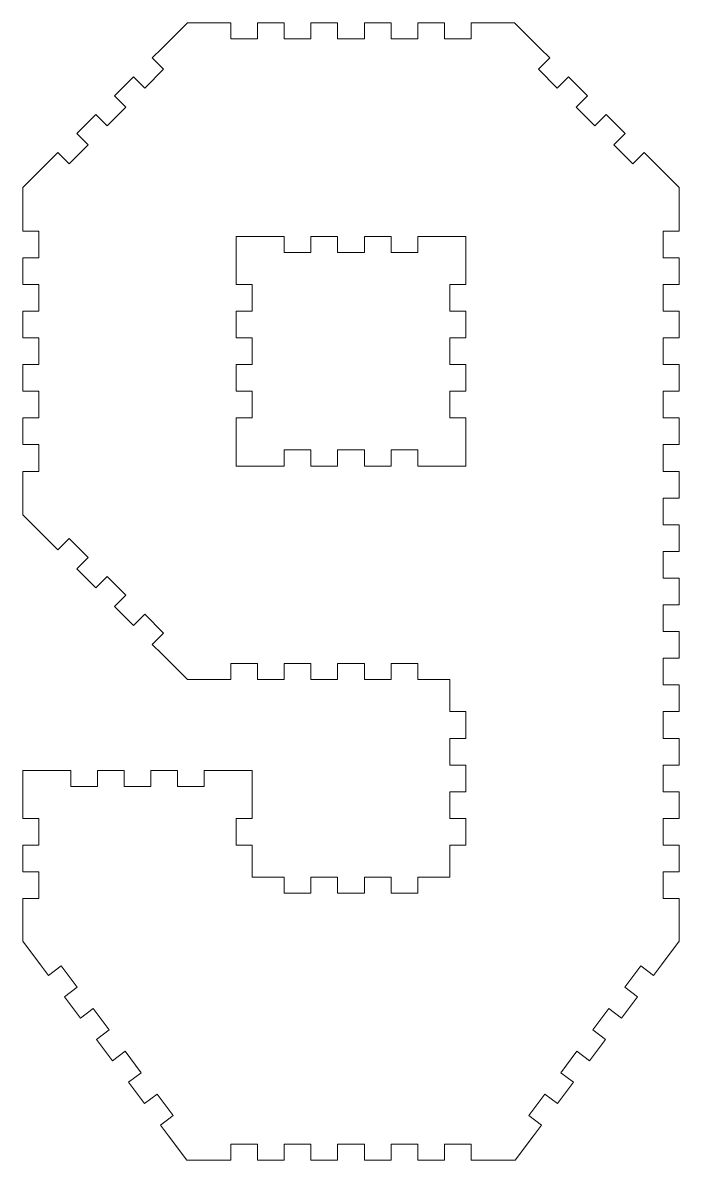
# Model space of a CAD drawing. Header units: centimetres. Extents: x -16 to 372, y -89 to 17.
# Drawn here: x 330.88 to 343.18, y -85.43 to -64.13 of the extents above; entities that cross this region are included whole.
import ezdxf

# ---------------------------------------------------------------- set-up
doc = ezdxf.new("R2010")
doc.units = ezdxf.units.CM
doc.header["$MEASUREMENT"] = 0
doc.layers.add('Capa 1', color=7, linetype='Continuous')

msp = doc.modelspace()

# ---------------------------------------------------------------- linework, layer by layer
at = {"layer": 'Capa 1', "color": 5, "lineweight": 9}
for points, knots in [([(333.96347, -64.12833), (333.96347, -64.12833), (333.48019, -64.6116), (333.48019, -64.6116), (333.48019, -64.6116), (333.48019, -64.6116), (333.30342, -64.78838), (333.30342, -64.78838), (333.30342, -64.78838), (333.30342, -64.78838), (333.51555, -65.00051), (333.51555, -65.00051), (333.51555, -65.00051), (333.51555, -65.00051), (333.162, -65.35407), (333.162, -65.35407), (333.162, -65.35407), (333.162, -65.35407), (332.94986, -65.14193), (332.94986, -65.14193), (332.94986, -65.14193), (332.94986, -65.14193), (332.77309, -65.31871), (332.77309, -65.31871), (332.77309, -65.31871), (332.77309, -65.31871), (332.59631, -65.49549), (332.59631, -65.49549), (332.59631, -65.49549), (332.59631, -65.49549), (332.80844, -65.70762), (332.80844, -65.70762), (332.80844, -65.70762), (332.80844, -65.70762), (332.45489, -66.06117), (332.45489, -66.06117), (332.45489, -66.06117), (332.45489, -66.06117), (332.24276, -65.84904), (332.24276, -65.84904), (332.24276, -65.84904), (332.24276, -65.84904), (332.06598, -66.02582), (332.06598, -66.02582), (332.06598, -66.02582), (332.06598, -66.02582), (331.8892, -66.20259), (331.8892, -66.20259), (331.8892, -66.20259), (331.8892, -66.20259), (332.10134, -66.41473), (332.10134, -66.41473), (332.10134, -66.41473), (332.10134, -66.41473), (331.74778, -66.76828), (331.74778, -66.76828), (331.74778, -66.76828), (331.74778, -66.76828), (331.53565, -66.55615), (331.53565, -66.55615), (331.53565, -66.55615), (331.53565, -66.55615), (331.35887, -66.73292), (331.35887, -66.73292), (331.35887, -66.73292), (331.35887, -66.73292), (330.8756, -67.2162), (330.8756, -67.2162)], [0, 0, 0, 0, 0.05555556, 0.05555556, 0.05555556, 0.05555556, 0.11111111, 0.11111111, 0.11111111, 0.11111111, 0.16666667, 0.16666667, 0.16666667, 0.16666667, 0.22222222, 0.22222222, 0.22222222, 0.22222222, 0.27777778, 0.27777778, 0.27777778, 0.27777778, 0.33333333, 0.33333333, 0.33333333, 0.33333333, 0.38888889, 0.38888889, 0.38888889, 0.38888889, 0.44444444, 0.44444444, 0.44444444, 0.44444444, 0.5, 0.5, 0.5, 0.5, 0.55555556, 0.55555556, 0.55555556, 0.55555556, 0.61111111, 0.61111111, 0.61111111, 0.61111111, 0.66666667, 0.66666667, 0.66666667, 0.66666667, 0.72222222, 0.72222222, 0.72222222, 0.72222222, 0.77777778, 0.77777778, 0.77777778, 0.77777778, 0.83333333, 0.83333333, 0.83333333, 0.83333333, 0.88888889, 0.88888889, 0.88888889, 0.88888889, 1, 1, 1, 1]), ([(340.08773, -64.12833), (340.08773, -64.12833), (339.5256, -64.12833), (339.5256, -64.12833), (339.5256, -64.12833), (339.5256, -64.12833), (339.2756, -64.12833), (339.2756, -64.12833), (339.2756, -64.12833), (339.2756, -64.12833), (339.2756, -64.42833), (339.2756, -64.42833), (339.2756, -64.42833), (339.2756, -64.42833), (338.7756, -64.42833), (338.7756, -64.42833), (338.7756, -64.42833), (338.7756, -64.42833), (338.7756, -64.12833), (338.7756, -64.12833), (338.7756, -64.12833), (338.7756, -64.12833), (338.5256, -64.12833), (338.5256, -64.12833), (338.5256, -64.12833), (338.5256, -64.12833), (338.2756, -64.12833), (338.2756, -64.12833), (338.2756, -64.12833), (338.2756, -64.12833), (338.2756, -64.42833), (338.2756, -64.42833), (338.2756, -64.42833), (338.2756, -64.42833), (337.7756, -64.42833), (337.7756, -64.42833), (337.7756, -64.42833), (337.7756, -64.42833), (337.7756, -64.12833), (337.7756, -64.12833), (337.7756, -64.12833), (337.7756, -64.12833), (337.5256, -64.12833), (337.5256, -64.12833), (337.5256, -64.12833), (337.5256, -64.12833), (337.2756, -64.12833), (337.2756, -64.12833), (337.2756, -64.12833), (337.2756, -64.12833), (337.2756, -64.42833), (337.2756, -64.42833), (337.2756, -64.42833), (337.2756, -64.42833), (336.7756, -64.42833), (336.7756, -64.42833), (336.7756, -64.42833), (336.7756, -64.42833), (336.7756, -64.12833), (336.7756, -64.12833), (336.7756, -64.12833), (336.7756, -64.12833), (336.5256, -64.12833), (336.5256, -64.12833), (336.5256, -64.12833), (336.5256, -64.12833), (336.2756, -64.12833), (336.2756, -64.12833), (336.2756, -64.12833), (336.2756, -64.12833), (336.2756, -64.42833), (336.2756, -64.42833), (336.2756, -64.42833), (336.2756, -64.42833), (335.7756, -64.42833), (335.7756, -64.42833), (335.7756, -64.42833), (335.7756, -64.42833), (335.7756, -64.12833), (335.7756, -64.12833), (335.7756, -64.12833), (335.7756, -64.12833), (335.5256, -64.12833), (335.5256, -64.12833), (335.5256, -64.12833), (335.5256, -64.12833), (335.2756, -64.12833), (335.2756, -64.12833), (335.2756, -64.12833), (335.2756, -64.12833), (335.2756, -64.42833), (335.2756, -64.42833), (335.2756, -64.42833), (335.2756, -64.42833), (334.7756, -64.42833), (334.7756, -64.42833), (334.7756, -64.42833), (334.7756, -64.42833), (334.7756, -64.12833), (334.7756, -64.12833), (334.7756, -64.12833), (334.7756, -64.12833), (334.5256, -64.12833), (334.5256, -64.12833), (334.5256, -64.12833), (334.5256, -64.12833), (333.96347, -64.12833), (333.96347, -64.12833)], [0, 0, 0, 0, 0.03571429, 0.03571429, 0.03571429, 0.03571429, 0.07142857, 0.07142857, 0.07142857, 0.07142857, 0.10714286, 0.10714286, 0.10714286, 0.10714286, 0.14285714, 0.14285714, 0.14285714, 0.14285714, 0.17857143, 0.17857143, 0.17857143, 0.17857143, 0.21428571, 0.21428571, 0.21428571, 0.21428571, 0.25, 0.25, 0.25, 0.25, 0.28571429, 0.28571429, 0.28571429, 0.28571429, 0.32142857, 0.32142857, 0.32142857, 0.32142857, 0.35714286, 0.35714286, 0.35714286, 0.35714286, 0.39285714, 0.39285714, 0.39285714, 0.39285714, 0.42857143, 0.42857143, 0.42857143, 0.42857143, 0.46428571, 0.46428571, 0.46428571, 0.46428571, 0.5, 0.5, 0.5, 0.5, 0.53571429, 0.53571429, 0.53571429, 0.53571429, 0.57142857, 0.57142857, 0.57142857, 0.57142857, 0.60714286, 0.60714286, 0.60714286, 0.60714286, 0.64285714, 0.64285714, 0.64285714, 0.64285714, 0.67857143, 0.67857143, 0.67857143, 0.67857143, 0.71428571, 0.71428571, 0.71428571, 0.71428571, 0.75, 0.75, 0.75, 0.75, 0.78571429, 0.78571429, 0.78571429, 0.78571429, 0.82142857, 0.82142857, 0.82142857, 0.82142857, 0.85714286, 0.85714286, 0.85714286, 0.85714286, 0.89285714, 0.89285714, 0.89285714, 0.89285714, 0.92857143, 0.92857143, 0.92857143, 0.92857143, 1, 1, 1, 1]), ([(343.1756, -67.2162), (343.1756, -67.2162), (342.69233, -66.73292), (342.69233, -66.73292), (342.69233, -66.73292), (342.69233, -66.73292), (342.51555, -66.55615), (342.51555, -66.55615), (342.51555, -66.55615), (342.51555, -66.55615), (342.30342, -66.76828), (342.30342, -66.76828), (342.30342, -66.76828), (342.30342, -66.76828), (341.94986, -66.41473), (341.94986, -66.41473), (341.94986, -66.41473), (341.94986, -66.41473), (342.162, -66.20259), (342.162, -66.20259), (342.162, -66.20259), (342.162, -66.20259), (341.98522, -66.02582), (341.98522, -66.02582), (341.98522, -66.02582), (341.98522, -66.02582), (341.80844, -65.84904), (341.80844, -65.84904), (341.80844, -65.84904), (341.80844, -65.84904), (341.59631, -66.06117), (341.59631, -66.06117), (341.59631, -66.06117), (341.59631, -66.06117), (341.24276, -65.70762), (341.24276, -65.70762), (341.24276, -65.70762), (341.24276, -65.70762), (341.45489, -65.49549), (341.45489, -65.49549), (341.45489, -65.49549), (341.45489, -65.49549), (341.27811, -65.31871), (341.27811, -65.31871), (341.27811, -65.31871), (341.27811, -65.31871), (341.10134, -65.14193), (341.10134, -65.14193), (341.10134, -65.14193), (341.10134, -65.14193), (340.8892, -65.35407), (340.8892, -65.35407), (340.8892, -65.35407), (340.8892, -65.35407), (340.53565, -65.00051), (340.53565, -65.00051), (340.53565, -65.00051), (340.53565, -65.00051), (340.74778, -64.78838), (340.74778, -64.78838), (340.74778, -64.78838), (340.74778, -64.78838), (340.57101, -64.6116), (340.57101, -64.6116), (340.57101, -64.6116), (340.57101, -64.6116), (340.08773, -64.12833), (340.08773, -64.12833)], [0, 0, 0, 0, 0.05555556, 0.05555556, 0.05555556, 0.05555556, 0.11111111, 0.11111111, 0.11111111, 0.11111111, 0.16666667, 0.16666667, 0.16666667, 0.16666667, 0.22222222, 0.22222222, 0.22222222, 0.22222222, 0.27777778, 0.27777778, 0.27777778, 0.27777778, 0.33333333, 0.33333333, 0.33333333, 0.33333333, 0.38888889, 0.38888889, 0.38888889, 0.38888889, 0.44444444, 0.44444444, 0.44444444, 0.44444444, 0.5, 0.5, 0.5, 0.5, 0.55555556, 0.55555556, 0.55555556, 0.55555556, 0.61111111, 0.61111111, 0.61111111, 0.61111111, 0.66666667, 0.66666667, 0.66666667, 0.66666667, 0.72222222, 0.72222222, 0.72222222, 0.72222222, 0.77777778, 0.77777778, 0.77777778, 0.77777778, 0.83333333, 0.83333333, 0.83333333, 0.83333333, 0.88888889, 0.88888889, 0.88888889, 0.88888889, 1, 1, 1, 1]), ([(330.8756, -67.2162), (330.8756, -67.2162), (330.8756, -67.77833), (330.8756, -67.77833), (330.8756, -67.77833), (330.8756, -67.77833), (330.8756, -68.02833), (330.8756, -68.02833), (330.8756, -68.02833), (330.8756, -68.02833), (331.1756, -68.02833), (331.1756, -68.02833), (331.1756, -68.02833), (331.1756, -68.02833), (331.1756, -68.52833), (331.1756, -68.52833), (331.1756, -68.52833), (331.1756, -68.52833), (330.8756, -68.52833), (330.8756, -68.52833), (330.8756, -68.52833), (330.8756, -68.52833), (330.8756, -68.77833), (330.8756, -68.77833), (330.8756, -68.77833), (330.8756, -68.77833), (330.8756, -69.02833), (330.8756, -69.02833), (330.8756, -69.02833), (330.8756, -69.02833), (331.1756, -69.02833), (331.1756, -69.02833), (331.1756, -69.02833), (331.1756, -69.02833), (331.1756, -69.52833), (331.1756, -69.52833), (331.1756, -69.52833), (331.1756, -69.52833), (330.8756, -69.52833), (330.8756, -69.52833), (330.8756, -69.52833), (330.8756, -69.52833), (330.8756, -69.77833), (330.8756, -69.77833), (330.8756, -69.77833), (330.8756, -69.77833), (330.8756, -70.02833), (330.8756, -70.02833), (330.8756, -70.02833), (330.8756, -70.02833), (331.1756, -70.02833), (331.1756, -70.02833), (331.1756, -70.02833), (331.1756, -70.02833), (331.1756, -70.52833), (331.1756, -70.52833), (331.1756, -70.52833), (331.1756, -70.52833), (330.8756, -70.52833), (330.8756, -70.52833), (330.8756, -70.52833), (330.8756, -70.52833), (330.8756, -70.77833), (330.8756, -70.77833), (330.8756, -70.77833), (330.8756, -70.77833), (330.8756, -71.02833), (330.8756, -71.02833), (330.8756, -71.02833), (330.8756, -71.02833), (331.1756, -71.02833), (331.1756, -71.02833), (331.1756, -71.02833), (331.1756, -71.02833), (331.1756, -71.52833), (331.1756, -71.52833), (331.1756, -71.52833), (331.1756, -71.52833), (330.8756, -71.52833), (330.8756, -71.52833), (330.8756, -71.52833), (330.8756, -71.52833), (330.8756, -71.77833), (330.8756, -71.77833), (330.8756, -71.77833), (330.8756, -71.77833), (330.8756, -72.02833), (330.8756, -72.02833), (330.8756, -72.02833), (330.8756, -72.02833), (331.1756, -72.02833), (331.1756, -72.02833), (331.1756, -72.02833), (331.1756, -72.02833), (331.1756, -72.52833), (331.1756, -72.52833), (331.1756, -72.52833), (331.1756, -72.52833), (330.8756, -72.52833), (330.8756, -72.52833), (330.8756, -72.52833), (330.8756, -72.52833), (330.8756, -72.77833), (330.8756, -72.77833), (330.8756, -72.77833), (330.8756, -72.77833), (330.8756, -73.34046), (330.8756, -73.34046)], [0, 0, 0, 0, 0.03571429, 0.03571429, 0.03571429, 0.03571429, 0.07142857, 0.07142857, 0.07142857, 0.07142857, 0.10714286, 0.10714286, 0.10714286, 0.10714286, 0.14285714, 0.14285714, 0.14285714, 0.14285714, 0.17857143, 0.17857143, 0.17857143, 0.17857143, 0.21428571, 0.21428571, 0.21428571, 0.21428571, 0.25, 0.25, 0.25, 0.25, 0.28571429, 0.28571429, 0.28571429, 0.28571429, 0.32142857, 0.32142857, 0.32142857, 0.32142857, 0.35714286, 0.35714286, 0.35714286, 0.35714286, 0.39285714, 0.39285714, 0.39285714, 0.39285714, 0.42857143, 0.42857143, 0.42857143, 0.42857143, 0.46428571, 0.46428571, 0.46428571, 0.46428571, 0.5, 0.5, 0.5, 0.5, 0.53571429, 0.53571429, 0.53571429, 0.53571429, 0.57142857, 0.57142857, 0.57142857, 0.57142857, 0.60714286, 0.60714286, 0.60714286, 0.60714286, 0.64285714, 0.64285714, 0.64285714, 0.64285714, 0.67857143, 0.67857143, 0.67857143, 0.67857143, 0.71428571, 0.71428571, 0.71428571, 0.71428571, 0.75, 0.75, 0.75, 0.75, 0.78571429, 0.78571429, 0.78571429, 0.78571429, 0.82142857, 0.82142857, 0.82142857, 0.82142857, 0.85714286, 0.85714286, 0.85714286, 0.85714286, 0.89285714, 0.89285714, 0.89285714, 0.89285714, 0.92857143, 0.92857143, 0.92857143, 0.92857143, 1, 1, 1, 1]), ([(343.1756, -81.32833), (343.1756, -81.32833), (343.1756, -80.77833), (343.1756, -80.77833), (343.1756, -80.77833), (343.1756, -80.77833), (343.1756, -80.52833), (343.1756, -80.52833), (343.1756, -80.52833), (343.1756, -80.52833), (342.8756, -80.52833), (342.8756, -80.52833), (342.8756, -80.52833), (342.8756, -80.52833), (342.8756, -80.02833), (342.8756, -80.02833), (342.8756, -80.02833), (342.8756, -80.02833), (343.1756, -80.02833), (343.1756, -80.02833), (343.1756, -80.02833), (343.1756, -80.02833), (343.1756, -79.77833), (343.1756, -79.77833), (343.1756, -79.77833), (343.1756, -79.77833), (343.1756, -79.52833), (343.1756, -79.52833), (343.1756, -79.52833), (343.1756, -79.52833), (342.8756, -79.52833), (342.8756, -79.52833), (342.8756, -79.52833), (342.8756, -79.52833), (342.8756, -79.02833), (342.8756, -79.02833), (342.8756, -79.02833), (342.8756, -79.02833), (343.1756, -79.02833), (343.1756, -79.02833), (343.1756, -79.02833), (343.1756, -79.02833), (343.1756, -78.77833), (343.1756, -78.77833), (343.1756, -78.77833), (343.1756, -78.77833), (343.1756, -78.52833), (343.1756, -78.52833), (343.1756, -78.52833), (343.1756, -78.52833), (342.8756, -78.52833), (342.8756, -78.52833), (342.8756, -78.52833), (342.8756, -78.52833), (342.8756, -78.02833), (342.8756, -78.02833), (342.8756, -78.02833), (342.8756, -78.02833), (343.1756, -78.02833), (343.1756, -78.02833), (343.1756, -78.02833), (343.1756, -78.02833), (343.1756, -77.77833), (343.1756, -77.77833), (343.1756, -77.77833), (343.1756, -77.77833), (343.1756, -77.52833), (343.1756, -77.52833), (343.1756, -77.52833), (343.1756, -77.52833), (342.8756, -77.52833), (342.8756, -77.52833), (342.8756, -77.52833), (342.8756, -77.52833), (342.8756, -77.02833), (342.8756, -77.02833), (342.8756, -77.02833), (342.8756, -77.02833), (343.1756, -77.02833), (343.1756, -77.02833), (343.1756, -77.02833), (343.1756, -77.02833), (343.1756, -76.77833), (343.1756, -76.77833), (343.1756, -76.77833), (343.1756, -76.77833), (343.1756, -76.52833), (343.1756, -76.52833), (343.1756, -76.52833), (343.1756, -76.52833), (342.8756, -76.52833), (342.8756, -76.52833), (342.8756, -76.52833), (342.8756, -76.52833), (342.8756, -76.02833), (342.8756, -76.02833), (342.8756, -76.02833), (342.8756, -76.02833), (343.1756, -76.02833), (343.1756, -76.02833), (343.1756, -76.02833), (343.1756, -76.02833), (343.1756, -75.77833), (343.1756, -75.77833), (343.1756, -75.77833), (343.1756, -75.77833), (343.1756, -75.52833), (343.1756, -75.52833), (343.1756, -75.52833), (343.1756, -75.52833), (342.8756, -75.52833), (342.8756, -75.52833), (342.8756, -75.52833), (342.8756, -75.52833), (342.8756, -75.02833), (342.8756, -75.02833), (342.8756, -75.02833), (342.8756, -75.02833), (343.1756, -75.02833), (343.1756, -75.02833), (343.1756, -75.02833), (343.1756, -75.02833), (343.1756, -74.77833), (343.1756, -74.77833), (343.1756, -74.77833), (343.1756, -74.77833), (343.1756, -74.52833), (343.1756, -74.52833), (343.1756, -74.52833), (343.1756, -74.52833), (342.8756, -74.52833), (342.8756, -74.52833), (342.8756, -74.52833), (342.8756, -74.52833), (342.8756, -74.02833), (342.8756, -74.02833), (342.8756, -74.02833), (342.8756, -74.02833), (343.1756, -74.02833), (343.1756, -74.02833), (343.1756, -74.02833), (343.1756, -74.02833), (343.1756, -73.77833), (343.1756, -73.77833), (343.1756, -73.77833), (343.1756, -73.77833), (343.1756, -73.52833), (343.1756, -73.52833), (343.1756, -73.52833), (343.1756, -73.52833), (342.8756, -73.52833), (342.8756, -73.52833), (342.8756, -73.52833), (342.8756, -73.52833), (342.8756, -73.02833), (342.8756, -73.02833), (342.8756, -73.02833), (342.8756, -73.02833), (343.1756, -73.02833), (343.1756, -73.02833), (343.1756, -73.02833), (343.1756, -73.02833), (343.1756, -72.77833), (343.1756, -72.77833), (343.1756, -72.77833), (343.1756, -72.77833), (343.1756, -72.52833), (343.1756, -72.52833), (343.1756, -72.52833), (343.1756, -72.52833), (342.8756, -72.52833), (342.8756, -72.52833), (342.8756, -72.52833), (342.8756, -72.52833), (342.8756, -72.02833), (342.8756, -72.02833), (342.8756, -72.02833), (342.8756, -72.02833), (343.1756, -72.02833), (343.1756, -72.02833), (343.1756, -72.02833), (343.1756, -72.02833), (343.1756, -71.77833), (343.1756, -71.77833), (343.1756, -71.77833), (343.1756, -71.77833), (343.1756, -71.52833), (343.1756, -71.52833), (343.1756, -71.52833), (343.1756, -71.52833), (342.8756, -71.52833), (342.8756, -71.52833), (342.8756, -71.52833), (342.8756, -71.52833), (342.8756, -71.02833), (342.8756, -71.02833), (342.8756, -71.02833), (342.8756, -71.02833), (343.1756, -71.02833), (343.1756, -71.02833), (343.1756, -71.02833), (343.1756, -71.02833), (343.1756, -70.77833), (343.1756, -70.77833), (343.1756, -70.77833), (343.1756, -70.77833), (343.1756, -70.52833), (343.1756, -70.52833), (343.1756, -70.52833), (343.1756, -70.52833), (342.8756, -70.52833), (342.8756, -70.52833), (342.8756, -70.52833), (342.8756, -70.52833), (342.8756, -70.02833), (342.8756, -70.02833), (342.8756, -70.02833), (342.8756, -70.02833), (343.1756, -70.02833), (343.1756, -70.02833), (343.1756, -70.02833), (343.1756, -70.02833), (343.1756, -69.77833), (343.1756, -69.77833), (343.1756, -69.77833), (343.1756, -69.77833), (343.1756, -69.52833), (343.1756, -69.52833), (343.1756, -69.52833), (343.1756, -69.52833), (342.8756, -69.52833), (342.8756, -69.52833), (342.8756, -69.52833), (342.8756, -69.52833), (342.8756, -69.02833), (342.8756, -69.02833), (342.8756, -69.02833), (342.8756, -69.02833), (343.1756, -69.02833), (343.1756, -69.02833), (343.1756, -69.02833), (343.1756, -69.02833), (343.1756, -68.77833), (343.1756, -68.77833), (343.1756, -68.77833), (343.1756, -68.77833), (343.1756, -68.52833), (343.1756, -68.52833), (343.1756, -68.52833), (343.1756, -68.52833), (342.8756, -68.52833), (342.8756, -68.52833), (342.8756, -68.52833), (342.8756, -68.52833), (342.8756, -68.02833), (342.8756, -68.02833), (342.8756, -68.02833), (342.8756, -68.02833), (343.1756, -68.02833), (343.1756, -68.02833), (343.1756, -68.02833), (343.1756, -68.02833), (343.1756, -67.77833), (343.1756, -67.77833), (343.1756, -67.77833), (343.1756, -67.77833), (343.1756, -67.2162), (343.1756, -67.2162)], [0, 0, 0, 0, 0.01470588, 0.01470588, 0.01470588, 0.01470588, 0.02941176, 0.02941176, 0.02941176, 0.02941176, 0.04411765, 0.04411765, 0.04411765, 0.04411765, 0.05882353, 0.05882353, 0.05882353, 0.05882353, 0.07352941, 0.07352941, 0.07352941, 0.07352941, 0.08823529, 0.08823529, 0.08823529, 0.08823529, 0.10294118, 0.10294118, 0.10294118, 0.10294118, 0.11764706, 0.11764706, 0.11764706, 0.11764706, 0.13235294, 0.13235294, 0.13235294, 0.13235294, 0.14705882, 0.14705882, 0.14705882, 0.14705882, 0.16176471, 0.16176471, 0.16176471, 0.16176471, 0.17647059, 0.17647059, 0.17647059, 0.17647059, 0.19117647, 0.19117647, 0.19117647, 0.19117647, 0.20588235, 0.20588235, 0.20588235, 0.20588235, 0.22058824, 0.22058824, 0.22058824, 0.22058824, 0.23529412, 0.23529412, 0.23529412, 0.23529412, 0.25, 0.25, 0.25, 0.25, 0.26470588, 0.26470588, 0.26470588, 0.26470588, 0.27941176, 0.27941176, 0.27941176, 0.27941176, 0.29411765, 0.29411765, 0.29411765, 0.29411765, 0.30882353, 0.30882353, 0.30882353, 0.30882353, 0.32352941, 0.32352941, 0.32352941, 0.32352941, 0.33823529, 0.33823529, 0.33823529, 0.33823529, 0.35294118, 0.35294118, 0.35294118, 0.35294118, 0.36764706, 0.36764706, 0.36764706, 0.36764706, 0.38235294, 0.38235294, 0.38235294, 0.38235294, 0.39705882, 0.39705882, 0.39705882, 0.39705882, 0.41176471, 0.41176471, 0.41176471, 0.41176471, 0.42647059, 0.42647059, 0.42647059, 0.42647059, 0.44117647, 0.44117647, 0.44117647, 0.44117647, 0.45588235, 0.45588235, 0.45588235, 0.45588235, 0.47058824, 0.47058824, 0.47058824, 0.47058824, 0.48529412, 0.48529412, 0.48529412, 0.48529412, 0.5, 0.5, 0.5, 0.5, 0.51470588, 0.51470588, 0.51470588, 0.51470588, 0.52941176, 0.52941176, 0.52941176, 0.52941176, 0.54411765, 0.54411765, 0.54411765, 0.54411765, 0.55882353, 0.55882353, 0.55882353, 0.55882353, 0.57352941, 0.57352941, 0.57352941, 0.57352941, 0.58823529, 0.58823529, 0.58823529, 0.58823529, 0.60294118, 0.60294118, 0.60294118, 0.60294118, 0.61764706, 0.61764706, 0.61764706, 0.61764706, 0.63235294, 0.63235294, 0.63235294, 0.63235294, 0.64705882, 0.64705882, 0.64705882, 0.64705882, 0.66176471, 0.66176471, 0.66176471, 0.66176471, 0.67647059, 0.67647059, 0.67647059, 0.67647059, 0.69117647, 0.69117647, 0.69117647, 0.69117647, 0.70588235, 0.70588235, 0.70588235, 0.70588235, 0.72058824, 0.72058824, 0.72058824, 0.72058824, 0.73529412, 0.73529412, 0.73529412, 0.73529412, 0.75, 0.75, 0.75, 0.75, 0.76470588, 0.76470588, 0.76470588, 0.76470588, 0.77941176, 0.77941176, 0.77941176, 0.77941176, 0.79411765, 0.79411765, 0.79411765, 0.79411765, 0.80882353, 0.80882353, 0.80882353, 0.80882353, 0.82352941, 0.82352941, 0.82352941, 0.82352941, 0.83823529, 0.83823529, 0.83823529, 0.83823529, 0.85294118, 0.85294118, 0.85294118, 0.85294118, 0.86764706, 0.86764706, 0.86764706, 0.86764706, 0.88235294, 0.88235294, 0.88235294, 0.88235294, 0.89705882, 0.89705882, 0.89705882, 0.89705882, 0.91176471, 0.91176471, 0.91176471, 0.91176471, 0.92647059, 0.92647059, 0.92647059, 0.92647059, 0.94117647, 0.94117647, 0.94117647, 0.94117647, 0.95588235, 0.95588235, 0.95588235, 0.95588235, 0.97058824, 0.97058824, 0.97058824, 0.97058824, 1, 1, 1, 1]), ([(339.1756, -68.12833), (339.1756, -68.12833), (338.5256, -68.12833), (338.5256, -68.12833), (338.5256, -68.12833), (338.5256, -68.12833), (338.2756, -68.12833), (338.2756, -68.12833), (338.2756, -68.12833), (338.2756, -68.12833), (338.2756, -68.42833), (338.2756, -68.42833), (338.2756, -68.42833), (338.2756, -68.42833), (337.7756, -68.42833), (337.7756, -68.42833), (337.7756, -68.42833), (337.7756, -68.42833), (337.7756, -68.12833), (337.7756, -68.12833), (337.7756, -68.12833), (337.7756, -68.12833), (337.5256, -68.12833), (337.5256, -68.12833), (337.5256, -68.12833), (337.5256, -68.12833), (337.2756, -68.12833), (337.2756, -68.12833), (337.2756, -68.12833), (337.2756, -68.12833), (337.2756, -68.42833), (337.2756, -68.42833), (337.2756, -68.42833), (337.2756, -68.42833), (336.7756, -68.42833), (336.7756, -68.42833), (336.7756, -68.42833), (336.7756, -68.42833), (336.7756, -68.12833), (336.7756, -68.12833), (336.7756, -68.12833), (336.7756, -68.12833), (336.5256, -68.12833), (336.5256, -68.12833), (336.5256, -68.12833), (336.5256, -68.12833), (336.2756, -68.12833), (336.2756, -68.12833), (336.2756, -68.12833), (336.2756, -68.12833), (336.2756, -68.42833), (336.2756, -68.42833), (336.2756, -68.42833), (336.2756, -68.42833), (335.7756, -68.42833), (335.7756, -68.42833), (335.7756, -68.42833), (335.7756, -68.42833), (335.7756, -68.12833), (335.7756, -68.12833), (335.7756, -68.12833), (335.7756, -68.12833), (335.5256, -68.12833), (335.5256, -68.12833), (335.5256, -68.12833), (335.5256, -68.12833), (334.8756, -68.12833), (334.8756, -68.12833)], [0, 0, 0, 0, 0.05555556, 0.05555556, 0.05555556, 0.05555556, 0.11111111, 0.11111111, 0.11111111, 0.11111111, 0.16666667, 0.16666667, 0.16666667, 0.16666667, 0.22222222, 0.22222222, 0.22222222, 0.22222222, 0.27777778, 0.27777778, 0.27777778, 0.27777778, 0.33333333, 0.33333333, 0.33333333, 0.33333333, 0.38888889, 0.38888889, 0.38888889, 0.38888889, 0.44444444, 0.44444444, 0.44444444, 0.44444444, 0.5, 0.5, 0.5, 0.5, 0.55555556, 0.55555556, 0.55555556, 0.55555556, 0.61111111, 0.61111111, 0.61111111, 0.61111111, 0.66666667, 0.66666667, 0.66666667, 0.66666667, 0.72222222, 0.72222222, 0.72222222, 0.72222222, 0.77777778, 0.77777778, 0.77777778, 0.77777778, 0.83333333, 0.83333333, 0.83333333, 0.83333333, 0.88888889, 0.88888889, 0.88888889, 0.88888889, 1, 1, 1, 1]), ([(334.8756, -68.12833), (334.8756, -68.12833), (334.8756, -68.77833), (334.8756, -68.77833), (334.8756, -68.77833), (334.8756, -68.77833), (334.8756, -69.02833), (334.8756, -69.02833), (334.8756, -69.02833), (334.8756, -69.02833), (335.1756, -69.02833), (335.1756, -69.02833), (335.1756, -69.02833), (335.1756, -69.02833), (335.1756, -69.52833), (335.1756, -69.52833), (335.1756, -69.52833), (335.1756, -69.52833), (334.8756, -69.52833), (334.8756, -69.52833), (334.8756, -69.52833), (334.8756, -69.52833), (334.8756, -69.77833), (334.8756, -69.77833), (334.8756, -69.77833), (334.8756, -69.77833), (334.8756, -70.02833), (334.8756, -70.02833), (334.8756, -70.02833), (334.8756, -70.02833), (335.1756, -70.02833), (335.1756, -70.02833), (335.1756, -70.02833), (335.1756, -70.02833), (335.1756, -70.52833), (335.1756, -70.52833), (335.1756, -70.52833), (335.1756, -70.52833), (334.8756, -70.52833), (334.8756, -70.52833), (334.8756, -70.52833), (334.8756, -70.52833), (334.8756, -70.77833), (334.8756, -70.77833), (334.8756, -70.77833), (334.8756, -70.77833), (334.8756, -71.02833), (334.8756, -71.02833), (334.8756, -71.02833), (334.8756, -71.02833), (335.1756, -71.02833), (335.1756, -71.02833), (335.1756, -71.02833), (335.1756, -71.02833), (335.1756, -71.52833), (335.1756, -71.52833), (335.1756, -71.52833), (335.1756, -71.52833), (334.8756, -71.52833), (334.8756, -71.52833), (334.8756, -71.52833), (334.8756, -71.52833), (334.8756, -71.77833), (334.8756, -71.77833), (334.8756, -71.77833), (334.8756, -71.77833), (334.8756, -72.42833), (334.8756, -72.42833)], [0, 0, 0, 0, 0.05555556, 0.05555556, 0.05555556, 0.05555556, 0.11111111, 0.11111111, 0.11111111, 0.11111111, 0.16666667, 0.16666667, 0.16666667, 0.16666667, 0.22222222, 0.22222222, 0.22222222, 0.22222222, 0.27777778, 0.27777778, 0.27777778, 0.27777778, 0.33333333, 0.33333333, 0.33333333, 0.33333333, 0.38888889, 0.38888889, 0.38888889, 0.38888889, 0.44444444, 0.44444444, 0.44444444, 0.44444444, 0.5, 0.5, 0.5, 0.5, 0.55555556, 0.55555556, 0.55555556, 0.55555556, 0.61111111, 0.61111111, 0.61111111, 0.61111111, 0.66666667, 0.66666667, 0.66666667, 0.66666667, 0.72222222, 0.72222222, 0.72222222, 0.72222222, 0.77777778, 0.77777778, 0.77777778, 0.77777778, 0.83333333, 0.83333333, 0.83333333, 0.83333333, 0.88888889, 0.88888889, 0.88888889, 0.88888889, 1, 1, 1, 1]), ([(339.1756, -72.42833), (339.1756, -72.42833), (339.1756, -71.77833), (339.1756, -71.77833), (339.1756, -71.77833), (339.1756, -71.77833), (339.1756, -71.52833), (339.1756, -71.52833), (339.1756, -71.52833), (339.1756, -71.52833), (338.8756, -71.52833), (338.8756, -71.52833), (338.8756, -71.52833), (338.8756, -71.52833), (338.8756, -71.02833), (338.8756, -71.02833), (338.8756, -71.02833), (338.8756, -71.02833), (339.1756, -71.02833), (339.1756, -71.02833), (339.1756, -71.02833), (339.1756, -71.02833), (339.1756, -70.77833), (339.1756, -70.77833), (339.1756, -70.77833), (339.1756, -70.77833), (339.1756, -70.52833), (339.1756, -70.52833), (339.1756, -70.52833), (339.1756, -70.52833), (338.8756, -70.52833), (338.8756, -70.52833), (338.8756, -70.52833), (338.8756, -70.52833), (338.8756, -70.02833), (338.8756, -70.02833), (338.8756, -70.02833), (338.8756, -70.02833), (339.1756, -70.02833), (339.1756, -70.02833), (339.1756, -70.02833), (339.1756, -70.02833), (339.1756, -69.77833), (339.1756, -69.77833), (339.1756, -69.77833), (339.1756, -69.77833), (339.1756, -69.52833), (339.1756, -69.52833), (339.1756, -69.52833), (339.1756, -69.52833), (338.8756, -69.52833), (338.8756, -69.52833), (338.8756, -69.52833), (338.8756, -69.52833), (338.8756, -69.02833), (338.8756, -69.02833), (338.8756, -69.02833), (338.8756, -69.02833), (339.1756, -69.02833), (339.1756, -69.02833), (339.1756, -69.02833), (339.1756, -69.02833), (339.1756, -68.77833), (339.1756, -68.77833), (339.1756, -68.77833), (339.1756, -68.77833), (339.1756, -68.12833), (339.1756, -68.12833)], [0, 0, 0, 0, 0.05555556, 0.05555556, 0.05555556, 0.05555556, 0.11111111, 0.11111111, 0.11111111, 0.11111111, 0.16666667, 0.16666667, 0.16666667, 0.16666667, 0.22222222, 0.22222222, 0.22222222, 0.22222222, 0.27777778, 0.27777778, 0.27777778, 0.27777778, 0.33333333, 0.33333333, 0.33333333, 0.33333333, 0.38888889, 0.38888889, 0.38888889, 0.38888889, 0.44444444, 0.44444444, 0.44444444, 0.44444444, 0.5, 0.5, 0.5, 0.5, 0.55555556, 0.55555556, 0.55555556, 0.55555556, 0.61111111, 0.61111111, 0.61111111, 0.61111111, 0.66666667, 0.66666667, 0.66666667, 0.66666667, 0.72222222, 0.72222222, 0.72222222, 0.72222222, 0.77777778, 0.77777778, 0.77777778, 0.77777778, 0.83333333, 0.83333333, 0.83333333, 0.83333333, 0.88888889, 0.88888889, 0.88888889, 0.88888889, 1, 1, 1, 1]), ([(334.8756, -72.42833), (334.8756, -72.42833), (335.5256, -72.42833), (335.5256, -72.42833), (335.5256, -72.42833), (335.5256, -72.42833), (335.7756, -72.42833), (335.7756, -72.42833), (335.7756, -72.42833), (335.7756, -72.42833), (335.7756, -72.12833), (335.7756, -72.12833), (335.7756, -72.12833), (335.7756, -72.12833), (336.2756, -72.12833), (336.2756, -72.12833), (336.2756, -72.12833), (336.2756, -72.12833), (336.2756, -72.42833), (336.2756, -72.42833), (336.2756, -72.42833), (336.2756, -72.42833), (336.5256, -72.42833), (336.5256, -72.42833), (336.5256, -72.42833), (336.5256, -72.42833), (336.7756, -72.42833), (336.7756, -72.42833), (336.7756, -72.42833), (336.7756, -72.42833), (336.7756, -72.12833), (336.7756, -72.12833), (336.7756, -72.12833), (336.7756, -72.12833), (337.2756, -72.12833), (337.2756, -72.12833), (337.2756, -72.12833), (337.2756, -72.12833), (337.2756, -72.42833), (337.2756, -72.42833), (337.2756, -72.42833), (337.2756, -72.42833), (337.5256, -72.42833), (337.5256, -72.42833), (337.5256, -72.42833), (337.5256, -72.42833), (337.7756, -72.42833), (337.7756, -72.42833), (337.7756, -72.42833), (337.7756, -72.42833), (337.7756, -72.12833), (337.7756, -72.12833), (337.7756, -72.12833), (337.7756, -72.12833), (338.2756, -72.12833), (338.2756, -72.12833), (338.2756, -72.12833), (338.2756, -72.12833), (338.2756, -72.42833), (338.2756, -72.42833), (338.2756, -72.42833), (338.2756, -72.42833), (338.5256, -72.42833), (338.5256, -72.42833), (338.5256, -72.42833), (338.5256, -72.42833), (339.1756, -72.42833), (339.1756, -72.42833)], [0, 0, 0, 0, 0.05555556, 0.05555556, 0.05555556, 0.05555556, 0.11111111, 0.11111111, 0.11111111, 0.11111111, 0.16666667, 0.16666667, 0.16666667, 0.16666667, 0.22222222, 0.22222222, 0.22222222, 0.22222222, 0.27777778, 0.27777778, 0.27777778, 0.27777778, 0.33333333, 0.33333333, 0.33333333, 0.33333333, 0.38888889, 0.38888889, 0.38888889, 0.38888889, 0.44444444, 0.44444444, 0.44444444, 0.44444444, 0.5, 0.5, 0.5, 0.5, 0.55555556, 0.55555556, 0.55555556, 0.55555556, 0.61111111, 0.61111111, 0.61111111, 0.61111111, 0.66666667, 0.66666667, 0.66666667, 0.66666667, 0.72222222, 0.72222222, 0.72222222, 0.72222222, 0.77777778, 0.77777778, 0.77777778, 0.77777778, 0.83333333, 0.83333333, 0.83333333, 0.83333333, 0.88888889, 0.88888889, 0.88888889, 0.88888889, 1, 1, 1, 1]), ([(330.8756, -73.34046), (330.8756, -73.34046), (331.35887, -73.82374), (331.35887, -73.82374), (331.35887, -73.82374), (331.35887, -73.82374), (331.53565, -74.00051), (331.53565, -74.00051), (331.53565, -74.00051), (331.53565, -74.00051), (331.74778, -73.78838), (331.74778, -73.78838), (331.74778, -73.78838), (331.74778, -73.78838), (332.10134, -74.14193), (332.10134, -74.14193), (332.10134, -74.14193), (332.10134, -74.14193), (331.8892, -74.35407), (331.8892, -74.35407), (331.8892, -74.35407), (331.8892, -74.35407), (332.06598, -74.53084), (332.06598, -74.53084), (332.06598, -74.53084), (332.06598, -74.53084), (332.24276, -74.70762), (332.24276, -74.70762), (332.24276, -74.70762), (332.24276, -74.70762), (332.45489, -74.49549), (332.45489, -74.49549), (332.45489, -74.49549), (332.45489, -74.49549), (332.80844, -74.84904), (332.80844, -74.84904), (332.80844, -74.84904), (332.80844, -74.84904), (332.59631, -75.06117), (332.59631, -75.06117), (332.59631, -75.06117), (332.59631, -75.06117), (332.77309, -75.23795), (332.77309, -75.23795), (332.77309, -75.23795), (332.77309, -75.23795), (332.94986, -75.41473), (332.94986, -75.41473), (332.94986, -75.41473), (332.94986, -75.41473), (333.162, -75.20259), (333.162, -75.20259), (333.162, -75.20259), (333.162, -75.20259), (333.51555, -75.55615), (333.51555, -75.55615), (333.51555, -75.55615), (333.51555, -75.55615), (333.30342, -75.76828), (333.30342, -75.76828), (333.30342, -75.76828), (333.30342, -75.76828), (333.48019, -75.94506), (333.48019, -75.94506), (333.48019, -75.94506), (333.48019, -75.94506), (333.96347, -76.42833), (333.96347, -76.42833)], [0, 0, 0, 0, 0.05555556, 0.05555556, 0.05555556, 0.05555556, 0.11111111, 0.11111111, 0.11111111, 0.11111111, 0.16666667, 0.16666667, 0.16666667, 0.16666667, 0.22222222, 0.22222222, 0.22222222, 0.22222222, 0.27777778, 0.27777778, 0.27777778, 0.27777778, 0.33333333, 0.33333333, 0.33333333, 0.33333333, 0.38888889, 0.38888889, 0.38888889, 0.38888889, 0.44444444, 0.44444444, 0.44444444, 0.44444444, 0.5, 0.5, 0.5, 0.5, 0.55555556, 0.55555556, 0.55555556, 0.55555556, 0.61111111, 0.61111111, 0.61111111, 0.61111111, 0.66666667, 0.66666667, 0.66666667, 0.66666667, 0.72222222, 0.72222222, 0.72222222, 0.72222222, 0.77777778, 0.77777778, 0.77777778, 0.77777778, 0.83333333, 0.83333333, 0.83333333, 0.83333333, 0.88888889, 0.88888889, 0.88888889, 0.88888889, 1, 1, 1, 1]), ([(333.96347, -76.42833), (333.96347, -76.42833), (334.5256, -76.42833), (334.5256, -76.42833), (334.5256, -76.42833), (334.5256, -76.42833), (334.7756, -76.42833), (334.7756, -76.42833), (334.7756, -76.42833), (334.7756, -76.42833), (334.7756, -76.12833), (334.7756, -76.12833), (334.7756, -76.12833), (334.7756, -76.12833), (335.2756, -76.12833), (335.2756, -76.12833), (335.2756, -76.12833), (335.2756, -76.12833), (335.2756, -76.42833), (335.2756, -76.42833), (335.2756, -76.42833), (335.2756, -76.42833), (335.5256, -76.42833), (335.5256, -76.42833), (335.5256, -76.42833), (335.5256, -76.42833), (335.7756, -76.42833), (335.7756, -76.42833), (335.7756, -76.42833), (335.7756, -76.42833), (335.7756, -76.12833), (335.7756, -76.12833), (335.7756, -76.12833), (335.7756, -76.12833), (336.2756, -76.12833), (336.2756, -76.12833), (336.2756, -76.12833), (336.2756, -76.12833), (336.2756, -76.42833), (336.2756, -76.42833), (336.2756, -76.42833), (336.2756, -76.42833), (336.5256, -76.42833), (336.5256, -76.42833), (336.5256, -76.42833), (336.5256, -76.42833), (336.7756, -76.42833), (336.7756, -76.42833), (336.7756, -76.42833), (336.7756, -76.42833), (336.7756, -76.12833), (336.7756, -76.12833), (336.7756, -76.12833), (336.7756, -76.12833), (337.2756, -76.12833), (337.2756, -76.12833), (337.2756, -76.12833), (337.2756, -76.12833), (337.2756, -76.42833), (337.2756, -76.42833), (337.2756, -76.42833), (337.2756, -76.42833), (337.5256, -76.42833), (337.5256, -76.42833), (337.5256, -76.42833), (337.5256, -76.42833), (337.7756, -76.42833), (337.7756, -76.42833), (337.7756, -76.42833), (337.7756, -76.42833), (337.7756, -76.12833), (337.7756, -76.12833), (337.7756, -76.12833), (337.7756, -76.12833), (338.2756, -76.12833), (338.2756, -76.12833), (338.2756, -76.12833), (338.2756, -76.12833), (338.2756, -76.42833), (338.2756, -76.42833), (338.2756, -76.42833), (338.2756, -76.42833), (338.5256, -76.42833), (338.5256, -76.42833), (338.5256, -76.42833), (338.5256, -76.42833), (338.8756, -76.42833), (338.8756, -76.42833)], [0, 0, 0, 0, 0.04347826, 0.04347826, 0.04347826, 0.04347826, 0.08695652, 0.08695652, 0.08695652, 0.08695652, 0.13043478, 0.13043478, 0.13043478, 0.13043478, 0.17391304, 0.17391304, 0.17391304, 0.17391304, 0.2173913, 0.2173913, 0.2173913, 0.2173913, 0.26086957, 0.26086957, 0.26086957, 0.26086957, 0.30434783, 0.30434783, 0.30434783, 0.30434783, 0.34782609, 0.34782609, 0.34782609, 0.34782609, 0.39130435, 0.39130435, 0.39130435, 0.39130435, 0.43478261, 0.43478261, 0.43478261, 0.43478261, 0.47826087, 0.47826087, 0.47826087, 0.47826087, 0.52173913, 0.52173913, 0.52173913, 0.52173913, 0.56521739, 0.56521739, 0.56521739, 0.56521739, 0.60869565, 0.60869565, 0.60869565, 0.60869565, 0.65217391, 0.65217391, 0.65217391, 0.65217391, 0.69565217, 0.69565217, 0.69565217, 0.69565217, 0.73913043, 0.73913043, 0.73913043, 0.73913043, 0.7826087, 0.7826087, 0.7826087, 0.7826087, 0.82608696, 0.82608696, 0.82608696, 0.82608696, 0.86956522, 0.86956522, 0.86956522, 0.86956522, 0.91304348, 0.91304348, 0.91304348, 0.91304348, 1, 1, 1, 1]), ([(338.8756, -76.42833), (338.8756, -76.42833), (338.8756, -76.77833), (338.8756, -76.77833), (338.8756, -76.77833), (338.8756, -76.77833), (338.8756, -77.02833), (338.8756, -77.02833), (338.8756, -77.02833), (338.8756, -77.02833), (339.1756, -77.02833), (339.1756, -77.02833), (339.1756, -77.02833), (339.1756, -77.02833), (339.1756, -77.52833), (339.1756, -77.52833), (339.1756, -77.52833), (339.1756, -77.52833), (338.8756, -77.52833), (338.8756, -77.52833), (338.8756, -77.52833), (338.8756, -77.52833), (338.8756, -77.77833), (338.8756, -77.77833), (338.8756, -77.77833), (338.8756, -77.77833), (338.8756, -78.02833), (338.8756, -78.02833), (338.8756, -78.02833), (338.8756, -78.02833), (339.1756, -78.02833), (339.1756, -78.02833), (339.1756, -78.02833), (339.1756, -78.02833), (339.1756, -78.52833), (339.1756, -78.52833), (339.1756, -78.52833), (339.1756, -78.52833), (338.8756, -78.52833), (338.8756, -78.52833), (338.8756, -78.52833), (338.8756, -78.52833), (338.8756, -78.77833), (338.8756, -78.77833), (338.8756, -78.77833), (338.8756, -78.77833), (338.8756, -79.02833), (338.8756, -79.02833), (338.8756, -79.02833), (338.8756, -79.02833), (339.1756, -79.02833), (339.1756, -79.02833), (339.1756, -79.02833), (339.1756, -79.02833), (339.1756, -79.52833), (339.1756, -79.52833), (339.1756, -79.52833), (339.1756, -79.52833), (338.8756, -79.52833), (338.8756, -79.52833), (338.8756, -79.52833), (338.8756, -79.52833), (338.8756, -79.77833), (338.8756, -79.77833), (338.8756, -79.77833), (338.8756, -79.77833), (338.8756, -80.12833), (338.8756, -80.12833)], [0, 0, 0, 0, 0.05555556, 0.05555556, 0.05555556, 0.05555556, 0.11111111, 0.11111111, 0.11111111, 0.11111111, 0.16666667, 0.16666667, 0.16666667, 0.16666667, 0.22222222, 0.22222222, 0.22222222, 0.22222222, 0.27777778, 0.27777778, 0.27777778, 0.27777778, 0.33333333, 0.33333333, 0.33333333, 0.33333333, 0.38888889, 0.38888889, 0.38888889, 0.38888889, 0.44444444, 0.44444444, 0.44444444, 0.44444444, 0.5, 0.5, 0.5, 0.5, 0.55555556, 0.55555556, 0.55555556, 0.55555556, 0.61111111, 0.61111111, 0.61111111, 0.61111111, 0.66666667, 0.66666667, 0.66666667, 0.66666667, 0.72222222, 0.72222222, 0.72222222, 0.72222222, 0.77777778, 0.77777778, 0.77777778, 0.77777778, 0.83333333, 0.83333333, 0.83333333, 0.83333333, 0.88888889, 0.88888889, 0.88888889, 0.88888889, 1, 1, 1, 1]), ([(335.1756, -78.12833), (335.1756, -78.12833), (334.5256, -78.12833), (334.5256, -78.12833), (334.5256, -78.12833), (334.5256, -78.12833), (334.2756, -78.12833), (334.2756, -78.12833), (334.2756, -78.12833), (334.2756, -78.12833), (334.2756, -78.42833), (334.2756, -78.42833), (334.2756, -78.42833), (334.2756, -78.42833), (333.7756, -78.42833), (333.7756, -78.42833), (333.7756, -78.42833), (333.7756, -78.42833), (333.7756, -78.12833), (333.7756, -78.12833), (333.7756, -78.12833), (333.7756, -78.12833), (333.5256, -78.12833), (333.5256, -78.12833), (333.5256, -78.12833), (333.5256, -78.12833), (333.2756, -78.12833), (333.2756, -78.12833), (333.2756, -78.12833), (333.2756, -78.12833), (333.2756, -78.42833), (333.2756, -78.42833), (333.2756, -78.42833), (333.2756, -78.42833), (332.7756, -78.42833), (332.7756, -78.42833), (332.7756, -78.42833), (332.7756, -78.42833), (332.7756, -78.12833), (332.7756, -78.12833), (332.7756, -78.12833), (332.7756, -78.12833), (332.5256, -78.12833), (332.5256, -78.12833), (332.5256, -78.12833), (332.5256, -78.12833), (332.2756, -78.12833), (332.2756, -78.12833), (332.2756, -78.12833), (332.2756, -78.12833), (332.2756, -78.42833), (332.2756, -78.42833), (332.2756, -78.42833), (332.2756, -78.42833), (331.7756, -78.42833), (331.7756, -78.42833), (331.7756, -78.42833), (331.7756, -78.42833), (331.7756, -78.12833), (331.7756, -78.12833), (331.7756, -78.12833), (331.7756, -78.12833), (331.5256, -78.12833), (331.5256, -78.12833), (331.5256, -78.12833), (331.5256, -78.12833), (330.8756, -78.12833), (330.8756, -78.12833)], [0, 0, 0, 0, 0.05555556, 0.05555556, 0.05555556, 0.05555556, 0.11111111, 0.11111111, 0.11111111, 0.11111111, 0.16666667, 0.16666667, 0.16666667, 0.16666667, 0.22222222, 0.22222222, 0.22222222, 0.22222222, 0.27777778, 0.27777778, 0.27777778, 0.27777778, 0.33333333, 0.33333333, 0.33333333, 0.33333333, 0.38888889, 0.38888889, 0.38888889, 0.38888889, 0.44444444, 0.44444444, 0.44444444, 0.44444444, 0.5, 0.5, 0.5, 0.5, 0.55555556, 0.55555556, 0.55555556, 0.55555556, 0.61111111, 0.61111111, 0.61111111, 0.61111111, 0.66666667, 0.66666667, 0.66666667, 0.66666667, 0.72222222, 0.72222222, 0.72222222, 0.72222222, 0.77777778, 0.77777778, 0.77777778, 0.77777778, 0.83333333, 0.83333333, 0.83333333, 0.83333333, 0.88888889, 0.88888889, 0.88888889, 0.88888889, 1, 1, 1, 1]), ([(330.8756, -78.12833), (330.8756, -78.12833), (330.8756, -78.77833), (330.8756, -78.77833), (330.8756, -78.77833), (330.8756, -78.77833), (330.8756, -79.02833), (330.8756, -79.02833), (330.8756, -79.02833), (330.8756, -79.02833), (331.1756, -79.02833), (331.1756, -79.02833), (331.1756, -79.02833), (331.1756, -79.02833), (331.1756, -79.52833), (331.1756, -79.52833), (331.1756, -79.52833), (331.1756, -79.52833), (330.8756, -79.52833), (330.8756, -79.52833), (330.8756, -79.52833), (330.8756, -79.52833), (330.8756, -79.77833), (330.8756, -79.77833), (330.8756, -79.77833), (330.8756, -79.77833), (330.8756, -80.02833), (330.8756, -80.02833), (330.8756, -80.02833), (330.8756, -80.02833), (331.1756, -80.02833), (331.1756, -80.02833), (331.1756, -80.02833), (331.1756, -80.02833), (331.1756, -80.52833), (331.1756, -80.52833), (331.1756, -80.52833), (331.1756, -80.52833), (330.8756, -80.52833), (330.8756, -80.52833), (330.8756, -80.52833), (330.8756, -80.52833), (330.8756, -80.77833), (330.8756, -80.77833), (330.8756, -80.77833), (330.8756, -80.77833), (330.8756, -81.32833), (330.8756, -81.32833)], [0, 0, 0, 0, 0.07692308, 0.07692308, 0.07692308, 0.07692308, 0.15384615, 0.15384615, 0.15384615, 0.15384615, 0.23076923, 0.23076923, 0.23076923, 0.23076923, 0.30769231, 0.30769231, 0.30769231, 0.30769231, 0.38461538, 0.38461538, 0.38461538, 0.38461538, 0.46153846, 0.46153846, 0.46153846, 0.46153846, 0.53846154, 0.53846154, 0.53846154, 0.53846154, 0.61538462, 0.61538462, 0.61538462, 0.61538462, 0.69230769, 0.69230769, 0.69230769, 0.69230769, 0.76923077, 0.76923077, 0.76923077, 0.76923077, 0.84615385, 0.84615385, 0.84615385, 0.84615385, 1, 1, 1, 1]), ([(335.1756, -80.12833), (335.1756, -80.12833), (335.1756, -79.77833), (335.1756, -79.77833), (335.1756, -79.77833), (335.1756, -79.77833), (335.1756, -79.52833), (335.1756, -79.52833), (335.1756, -79.52833), (335.1756, -79.52833), (334.8756, -79.52833), (334.8756, -79.52833), (334.8756, -79.52833), (334.8756, -79.52833), (334.8756, -79.02833), (334.8756, -79.02833), (334.8756, -79.02833), (334.8756, -79.02833), (335.1756, -79.02833), (335.1756, -79.02833), (335.1756, -79.02833), (335.1756, -79.02833), (335.1756, -78.77833), (335.1756, -78.77833), (335.1756, -78.77833), (335.1756, -78.77833), (335.1756, -78.12833), (335.1756, -78.12833)], [0, 0, 0, 0, 0.125, 0.125, 0.125, 0.125, 0.25, 0.25, 0.25, 0.25, 0.375, 0.375, 0.375, 0.375, 0.5, 0.5, 0.5, 0.5, 0.625, 0.625, 0.625, 0.625, 0.75, 0.75, 0.75, 0.75, 1, 1, 1, 1]), ([(338.8756, -80.12833), (338.8756, -80.12833), (338.5256, -80.12833), (338.5256, -80.12833), (338.5256, -80.12833), (338.5256, -80.12833), (338.2756, -80.12833), (338.2756, -80.12833), (338.2756, -80.12833), (338.2756, -80.12833), (338.2756, -80.42833), (338.2756, -80.42833), (338.2756, -80.42833), (338.2756, -80.42833), (337.7756, -80.42833), (337.7756, -80.42833), (337.7756, -80.42833), (337.7756, -80.42833), (337.7756, -80.12833), (337.7756, -80.12833), (337.7756, -80.12833), (337.7756, -80.12833), (337.5256, -80.12833), (337.5256, -80.12833), (337.5256, -80.12833), (337.5256, -80.12833), (337.2756, -80.12833), (337.2756, -80.12833), (337.2756, -80.12833), (337.2756, -80.12833), (337.2756, -80.42833), (337.2756, -80.42833), (337.2756, -80.42833), (337.2756, -80.42833), (336.7756, -80.42833), (336.7756, -80.42833), (336.7756, -80.42833), (336.7756, -80.42833), (336.7756, -80.12833), (336.7756, -80.12833), (336.7756, -80.12833), (336.7756, -80.12833), (336.5256, -80.12833), (336.5256, -80.12833), (336.5256, -80.12833), (336.5256, -80.12833), (336.2756, -80.12833), (336.2756, -80.12833), (336.2756, -80.12833), (336.2756, -80.12833), (336.2756, -80.42833), (336.2756, -80.42833), (336.2756, -80.42833), (336.2756, -80.42833), (335.7756, -80.42833), (335.7756, -80.42833), (335.7756, -80.42833), (335.7756, -80.42833), (335.7756, -80.12833), (335.7756, -80.12833), (335.7756, -80.12833), (335.7756, -80.12833), (335.5256, -80.12833), (335.5256, -80.12833), (335.5256, -80.12833), (335.5256, -80.12833), (335.1756, -80.12833), (335.1756, -80.12833)], [0, 0, 0, 0, 0.05555556, 0.05555556, 0.05555556, 0.05555556, 0.11111111, 0.11111111, 0.11111111, 0.11111111, 0.16666667, 0.16666667, 0.16666667, 0.16666667, 0.22222222, 0.22222222, 0.22222222, 0.22222222, 0.27777778, 0.27777778, 0.27777778, 0.27777778, 0.33333333, 0.33333333, 0.33333333, 0.33333333, 0.38888889, 0.38888889, 0.38888889, 0.38888889, 0.44444444, 0.44444444, 0.44444444, 0.44444444, 0.5, 0.5, 0.5, 0.5, 0.55555556, 0.55555556, 0.55555556, 0.55555556, 0.61111111, 0.61111111, 0.61111111, 0.61111111, 0.66666667, 0.66666667, 0.66666667, 0.66666667, 0.72222222, 0.72222222, 0.72222222, 0.72222222, 0.77777778, 0.77777778, 0.77777778, 0.77777778, 0.83333333, 0.83333333, 0.83333333, 0.83333333, 0.88888889, 0.88888889, 0.88888889, 0.88888889, 1, 1, 1, 1]), ([(330.8756, -81.32833), (330.8756, -81.32833), (331.2056, -81.76833), (331.2056, -81.76833), (331.2056, -81.76833), (331.2056, -81.76833), (331.3556, -81.96833), (331.3556, -81.96833), (331.3556, -81.96833), (331.3556, -81.96833), (331.5956, -81.78833), (331.5956, -81.78833), (331.5956, -81.78833), (331.5956, -81.78833), (331.8956, -82.18833), (331.8956, -82.18833), (331.8956, -82.18833), (331.8956, -82.18833), (331.6556, -82.36833), (331.6556, -82.36833), (331.6556, -82.36833), (331.6556, -82.36833), (331.8056, -82.56833), (331.8056, -82.56833), (331.8056, -82.56833), (331.8056, -82.56833), (331.9556, -82.76833), (331.9556, -82.76833), (331.9556, -82.76833), (331.9556, -82.76833), (332.1956, -82.58833), (332.1956, -82.58833), (332.1956, -82.58833), (332.1956, -82.58833), (332.4956, -82.98833), (332.4956, -82.98833), (332.4956, -82.98833), (332.4956, -82.98833), (332.2556, -83.16833), (332.2556, -83.16833), (332.2556, -83.16833), (332.2556, -83.16833), (332.4056, -83.36833), (332.4056, -83.36833), (332.4056, -83.36833), (332.4056, -83.36833), (332.5556, -83.56833), (332.5556, -83.56833), (332.5556, -83.56833), (332.5556, -83.56833), (332.7956, -83.38833), (332.7956, -83.38833), (332.7956, -83.38833), (332.7956, -83.38833), (333.0956, -83.78833), (333.0956, -83.78833), (333.0956, -83.78833), (333.0956, -83.78833), (332.8556, -83.96833), (332.8556, -83.96833), (332.8556, -83.96833), (332.8556, -83.96833), (333.0056, -84.16833), (333.0056, -84.16833), (333.0056, -84.16833), (333.0056, -84.16833), (333.1556, -84.36833), (333.1556, -84.36833), (333.1556, -84.36833), (333.1556, -84.36833), (333.3956, -84.18833), (333.3956, -84.18833), (333.3956, -84.18833), (333.3956, -84.18833), (333.6956, -84.58833), (333.6956, -84.58833), (333.6956, -84.58833), (333.6956, -84.58833), (333.4556, -84.76833), (333.4556, -84.76833), (333.4556, -84.76833), (333.4556, -84.76833), (333.6056, -84.96833), (333.6056, -84.96833), (333.6056, -84.96833), (333.6056, -84.96833), (333.9506, -85.42833), (333.9506, -85.42833)], [0, 0, 0, 0, 0.04347826, 0.04347826, 0.04347826, 0.04347826, 0.08695652, 0.08695652, 0.08695652, 0.08695652, 0.13043478, 0.13043478, 0.13043478, 0.13043478, 0.17391304, 0.17391304, 0.17391304, 0.17391304, 0.2173913, 0.2173913, 0.2173913, 0.2173913, 0.26086957, 0.26086957, 0.26086957, 0.26086957, 0.30434783, 0.30434783, 0.30434783, 0.30434783, 0.34782609, 0.34782609, 0.34782609, 0.34782609, 0.39130435, 0.39130435, 0.39130435, 0.39130435, 0.43478261, 0.43478261, 0.43478261, 0.43478261, 0.47826087, 0.47826087, 0.47826087, 0.47826087, 0.52173913, 0.52173913, 0.52173913, 0.52173913, 0.56521739, 0.56521739, 0.56521739, 0.56521739, 0.60869565, 0.60869565, 0.60869565, 0.60869565, 0.65217391, 0.65217391, 0.65217391, 0.65217391, 0.69565217, 0.69565217, 0.69565217, 0.69565217, 0.73913043, 0.73913043, 0.73913043, 0.73913043, 0.7826087, 0.7826087, 0.7826087, 0.7826087, 0.82608696, 0.82608696, 0.82608696, 0.82608696, 0.86956522, 0.86956522, 0.86956522, 0.86956522, 0.91304348, 0.91304348, 0.91304348, 0.91304348, 1, 1, 1, 1]), ([(340.1006, -85.42833), (340.1006, -85.42833), (340.4456, -84.96833), (340.4456, -84.96833), (340.4456, -84.96833), (340.4456, -84.96833), (340.5956, -84.76833), (340.5956, -84.76833), (340.5956, -84.76833), (340.5956, -84.76833), (340.3556, -84.58833), (340.3556, -84.58833), (340.3556, -84.58833), (340.3556, -84.58833), (340.6556, -84.18833), (340.6556, -84.18833), (340.6556, -84.18833), (340.6556, -84.18833), (340.8956, -84.36833), (340.8956, -84.36833), (340.8956, -84.36833), (340.8956, -84.36833), (341.0456, -84.16833), (341.0456, -84.16833), (341.0456, -84.16833), (341.0456, -84.16833), (341.1956, -83.96833), (341.1956, -83.96833), (341.1956, -83.96833), (341.1956, -83.96833), (340.9556, -83.78833), (340.9556, -83.78833), (340.9556, -83.78833), (340.9556, -83.78833), (341.2556, -83.38833), (341.2556, -83.38833), (341.2556, -83.38833), (341.2556, -83.38833), (341.4956, -83.56833), (341.4956, -83.56833), (341.4956, -83.56833), (341.4956, -83.56833), (341.6456, -83.36833), (341.6456, -83.36833), (341.6456, -83.36833), (341.6456, -83.36833), (341.7956, -83.16833), (341.7956, -83.16833), (341.7956, -83.16833), (341.7956, -83.16833), (341.5556, -82.98833), (341.5556, -82.98833), (341.5556, -82.98833), (341.5556, -82.98833), (341.8556, -82.58833), (341.8556, -82.58833), (341.8556, -82.58833), (341.8556, -82.58833), (342.0956, -82.76833), (342.0956, -82.76833), (342.0956, -82.76833), (342.0956, -82.76833), (342.2456, -82.56833), (342.2456, -82.56833), (342.2456, -82.56833), (342.2456, -82.56833), (342.3956, -82.36833), (342.3956, -82.36833), (342.3956, -82.36833), (342.3956, -82.36833), (342.1556, -82.18833), (342.1556, -82.18833), (342.1556, -82.18833), (342.1556, -82.18833), (342.4556, -81.78833), (342.4556, -81.78833), (342.4556, -81.78833), (342.4556, -81.78833), (342.6956, -81.96833), (342.6956, -81.96833), (342.6956, -81.96833), (342.6956, -81.96833), (342.8456, -81.76833), (342.8456, -81.76833), (342.8456, -81.76833), (342.8456, -81.76833), (343.1756, -81.32833), (343.1756, -81.32833)], [0, 0, 0, 0, 0.04347826, 0.04347826, 0.04347826, 0.04347826, 0.08695652, 0.08695652, 0.08695652, 0.08695652, 0.13043478, 0.13043478, 0.13043478, 0.13043478, 0.17391304, 0.17391304, 0.17391304, 0.17391304, 0.2173913, 0.2173913, 0.2173913, 0.2173913, 0.26086957, 0.26086957, 0.26086957, 0.26086957, 0.30434783, 0.30434783, 0.30434783, 0.30434783, 0.34782609, 0.34782609, 0.34782609, 0.34782609, 0.39130435, 0.39130435, 0.39130435, 0.39130435, 0.43478261, 0.43478261, 0.43478261, 0.43478261, 0.47826087, 0.47826087, 0.47826087, 0.47826087, 0.52173913, 0.52173913, 0.52173913, 0.52173913, 0.56521739, 0.56521739, 0.56521739, 0.56521739, 0.60869565, 0.60869565, 0.60869565, 0.60869565, 0.65217391, 0.65217391, 0.65217391, 0.65217391, 0.69565217, 0.69565217, 0.69565217, 0.69565217, 0.73913043, 0.73913043, 0.73913043, 0.73913043, 0.7826087, 0.7826087, 0.7826087, 0.7826087, 0.82608696, 0.82608696, 0.82608696, 0.82608696, 0.86956522, 0.86956522, 0.86956522, 0.86956522, 0.91304348, 0.91304348, 0.91304348, 0.91304348, 1, 1, 1, 1]), ([(333.9506, -85.42833), (333.9506, -85.42833), (334.5256, -85.42833), (334.5256, -85.42833), (334.5256, -85.42833), (334.5256, -85.42833), (334.7756, -85.42833), (334.7756, -85.42833), (334.7756, -85.42833), (334.7756, -85.42833), (334.7756, -85.12833), (334.7756, -85.12833), (334.7756, -85.12833), (334.7756, -85.12833), (335.2756, -85.12833), (335.2756, -85.12833), (335.2756, -85.12833), (335.2756, -85.12833), (335.2756, -85.42833), (335.2756, -85.42833), (335.2756, -85.42833), (335.2756, -85.42833), (335.5256, -85.42833), (335.5256, -85.42833), (335.5256, -85.42833), (335.5256, -85.42833), (335.7756, -85.42833), (335.7756, -85.42833), (335.7756, -85.42833), (335.7756, -85.42833), (335.7756, -85.12833), (335.7756, -85.12833), (335.7756, -85.12833), (335.7756, -85.12833), (336.2756, -85.12833), (336.2756, -85.12833), (336.2756, -85.12833), (336.2756, -85.12833), (336.2756, -85.42833), (336.2756, -85.42833), (336.2756, -85.42833), (336.2756, -85.42833), (336.5256, -85.42833), (336.5256, -85.42833), (336.5256, -85.42833), (336.5256, -85.42833), (336.7756, -85.42833), (336.7756, -85.42833), (336.7756, -85.42833), (336.7756, -85.42833), (336.7756, -85.12833), (336.7756, -85.12833), (336.7756, -85.12833), (336.7756, -85.12833), (337.2756, -85.12833), (337.2756, -85.12833), (337.2756, -85.12833), (337.2756, -85.12833), (337.2756, -85.42833), (337.2756, -85.42833), (337.2756, -85.42833), (337.2756, -85.42833), (337.5256, -85.42833), (337.5256, -85.42833), (337.5256, -85.42833), (337.5256, -85.42833), (337.7756, -85.42833), (337.7756, -85.42833), (337.7756, -85.42833), (337.7756, -85.42833), (337.7756, -85.12833), (337.7756, -85.12833), (337.7756, -85.12833), (337.7756, -85.12833), (338.2756, -85.12833), (338.2756, -85.12833), (338.2756, -85.12833), (338.2756, -85.12833), (338.2756, -85.42833), (338.2756, -85.42833), (338.2756, -85.42833), (338.2756, -85.42833), (338.5256, -85.42833), (338.5256, -85.42833), (338.5256, -85.42833), (338.5256, -85.42833), (338.7756, -85.42833), (338.7756, -85.42833), (338.7756, -85.42833), (338.7756, -85.42833), (338.7756, -85.12833), (338.7756, -85.12833), (338.7756, -85.12833), (338.7756, -85.12833), (339.2756, -85.12833), (339.2756, -85.12833), (339.2756, -85.12833), (339.2756, -85.12833), (339.2756, -85.42833), (339.2756, -85.42833), (339.2756, -85.42833), (339.2756, -85.42833), (339.5256, -85.42833), (339.5256, -85.42833), (339.5256, -85.42833), (339.5256, -85.42833), (340.1006, -85.42833), (340.1006, -85.42833)], [0, 0, 0, 0, 0.03571429, 0.03571429, 0.03571429, 0.03571429, 0.07142857, 0.07142857, 0.07142857, 0.07142857, 0.10714286, 0.10714286, 0.10714286, 0.10714286, 0.14285714, 0.14285714, 0.14285714, 0.14285714, 0.17857143, 0.17857143, 0.17857143, 0.17857143, 0.21428571, 0.21428571, 0.21428571, 0.21428571, 0.25, 0.25, 0.25, 0.25, 0.28571429, 0.28571429, 0.28571429, 0.28571429, 0.32142857, 0.32142857, 0.32142857, 0.32142857, 0.35714286, 0.35714286, 0.35714286, 0.35714286, 0.39285714, 0.39285714, 0.39285714, 0.39285714, 0.42857143, 0.42857143, 0.42857143, 0.42857143, 0.46428571, 0.46428571, 0.46428571, 0.46428571, 0.5, 0.5, 0.5, 0.5, 0.53571429, 0.53571429, 0.53571429, 0.53571429, 0.57142857, 0.57142857, 0.57142857, 0.57142857, 0.60714286, 0.60714286, 0.60714286, 0.60714286, 0.64285714, 0.64285714, 0.64285714, 0.64285714, 0.67857143, 0.67857143, 0.67857143, 0.67857143, 0.71428571, 0.71428571, 0.71428571, 0.71428571, 0.75, 0.75, 0.75, 0.75, 0.78571429, 0.78571429, 0.78571429, 0.78571429, 0.82142857, 0.82142857, 0.82142857, 0.82142857, 0.85714286, 0.85714286, 0.85714286, 0.85714286, 0.89285714, 0.89285714, 0.89285714, 0.89285714, 0.92857143, 0.92857143, 0.92857143, 0.92857143, 1, 1, 1, 1])]:
    msp.add_open_spline(points, degree=3, knots=knots, dxfattribs=at)

doc.saveas('drawing.dxf')
